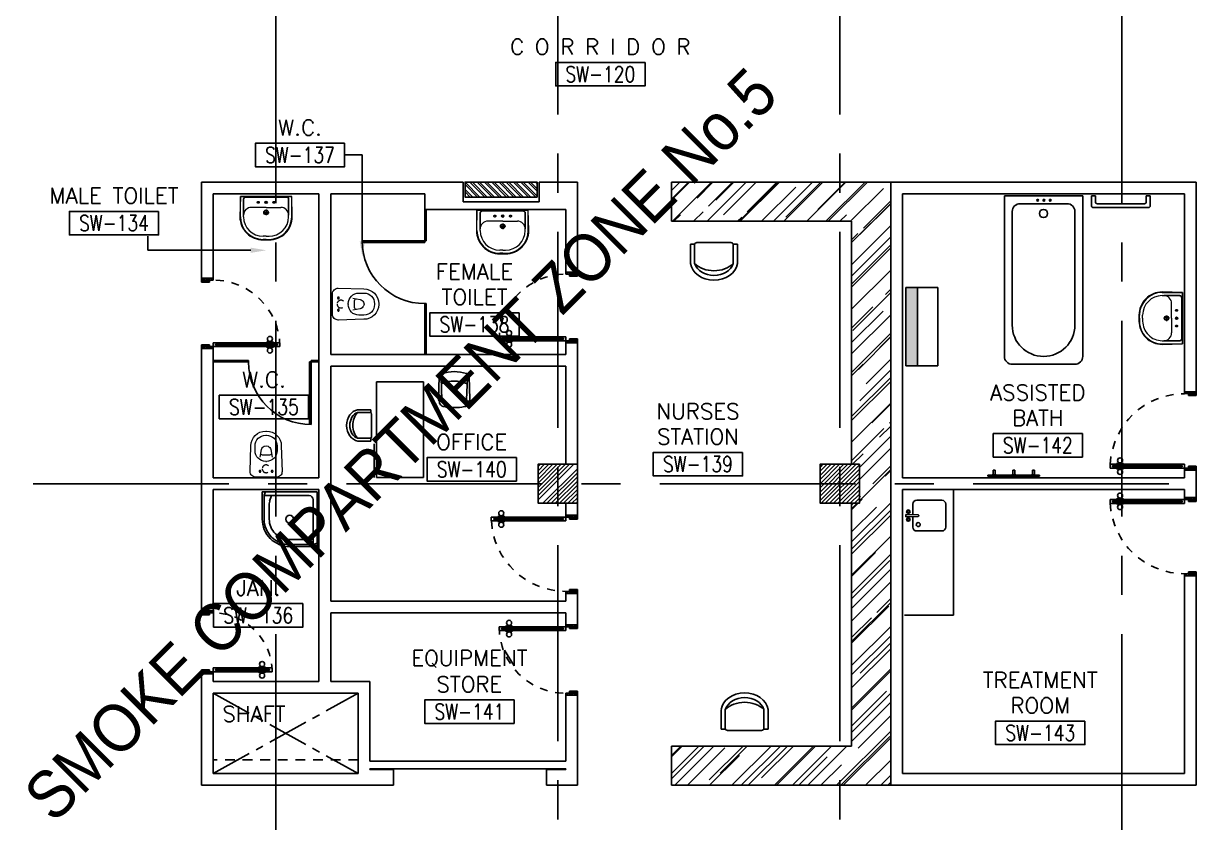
# Model space of a CAD drawing. Extents: x 276011.4 to 276105.3, y 57291.9 to 57371.4.
# Drawn here: x 276069.99 to 276085.01, y 57338.76 to 57349.06 of the extents above; entities that cross this region are included whole.
import ezdxf
from ezdxf.enums import TextEntityAlignment as Align

# ---------------------------------------------------------------- set-up
doc = ezdxf.new("R2010")
doc.units = 0
doc.header["$MEASUREMENT"] = 0
for name, pattern in [('CENTER2', [1.125, 0.75, -0.125, 0.125, -0.125]), ('CENTERX2', [4, 2.5, -0.5, 0.5, -0.5]), ('DASHED', [0.75, 0.5, -0.25]), ('HIDDEN', [0.375, 0.25, -0.125]), ('HIDDEN2', [0.1875, 0.125, -0.0625])]:
    doc.linetypes.add(name, pattern=pattern)
doc.layers.get('0').update_dxf_attribs({"linetype": 'CONTINUOUS'})
for name, color, linetype in [('A-FUR-ACCES', 7, 'CONTINUOUS'), ('A-TILES', 11, 'CONTINUOUS'), ('AXES', 11, 'CENTERX2'), ('COL', 5, 'CONTINUOUS'), ('COUNTER', 7, 'CONTINUOUS'), ('DOOR', 7, 'CONTINUOUS'), ('FHC', 2, 'CONTINUOUS'), ('FIX', 3, 'CONTINUOUS'), ('FMCHAIR', 5, 'CONTINUOUS'), ('FMDESK', 4, 'CONTINUOUS'), ('HAT', 8, 'CONTINUOUS'), ('Hatch', 11, 'CONTINUOUS'), ('HIDDEN', 9, 'HIDDEN2'), ('ME-FIX', 3, 'CONTINUOUS'), ('NON-MEDICAL', 5, 'CONTINUOUS'), ('PART', 9, 'CONTINUOUS'), ('RM-BOX', 4, 'CONTINUOUS'), ('RM-NAME', 2, 'CONTINUOUS'), ('RM-NO', 2, 'CONTINUOUS'), ('TXT1', 2, 'CONTINUOUS'), ('WALL', 2, 'CONTINUOUS')]:
    doc.layers.add(name, color=color, linetype=linetype)
doc.styles.add('ROMANS', font='ROMANS.shx', dxfattribs={"width": 0.6})
doc.styles.add('TTXT', font='swisse.ttf', dxfattribs={"width": 0.6})

# ---------------------------------------------------------------- blocks, each defined once
blk = doc.blocks.new('RM1')
at = {"layer": 'RM-BOX'}
blk.add_lwpolyline([(570, -200), (-570, -200), (-570, -500), (570, -500)], close=True, dxfattribs=at)
at = {"layer": 'RM-NAME', "style": 'ROMANS'}
for tag, p in [('ROOMNAME1', (0, 324)), ('ROOMNAME2', (0, 0))]:
    blk.add_attdef(tag, text='', height=200, dxfattribs=at).set_placement(p, align=Align.MIDDLE)
at = {"layer": 'RM-NO', "style": 'ROMANS', "width": 0.8}
blk.add_attdef('ROOMNO', text='', height=200, dxfattribs=at).set_placement((0, -350), align=Align.MIDDLE)
blk = doc.blocks.new('DESK-O')
for p, q in [((0, 0), (1, 0)), ((0, -1), (0, 0)), ((1, 0), (1, -1)), ((1, -1), (0, -1)), ((1, -1.05), (0.65, -1.05))]:
    blk.add_line(p, q)
blk = doc.blocks.new('CHR3')
for p, q in [((-0.039, 0.5), (-0.558, 0.5)), ((-0.05, 0.412), (-0.558, 0.412)), ((-0.039, 0.5), (-0.039, 0.412)), ((0, 0.362), (0, -0.362)), ((-0.05, -0.412), (-0.558, -0.412)), ((-0.039, -0.5), (-0.553, -0.5)), ((-0.039, -0.411), (-0.039, -0.5))]:
    blk.add_line(p, q)
for centre, radius, start, end in [((-0.497, 0), 0.503, 97.0495, 263.5769), ((-0.446, 0), 0.427, 105.249, 254.751), ((-0.212, 0), 0.538, 130.0756, 229.9244), ((-0.05, 0.362), 0.05, 0, 90), ((-0.05, -0.362), 0.05, 270, 0)]:
    blk.add_arc(centre, radius, start, end)
blk = doc.blocks.new('CHR2')
for p, q in [((-0.947, 0.386), (-0.937, 0.42)), ((-0.861, 0.48), (-0.229, 0.5)), ((-0.836, 0.425), (-0.836, 0.475)), ((-0.834, 0.423), (-0.215, 0.396)), ((-0.183, 0.469), (-0.183, 0.436)), ((-0.947, -0.386), (-0.937, -0.42)), ((-0.861, -0.48), (-0.223, -0.499)), ((-0.836, -0.425), (-0.836, -0.481)), ((-0.834, -0.423), (-0.215, -0.396)), ((-0.183, -0.469), (-0.183, -0.436))]:
    blk.add_line(p, q)
for centre, radius, start, end in [((0.442, 0), 1.442, 164.4748, 195.5252), ((-0.857, 0.397), 0.0833, 92.5404, 163.5801), ((-0.834, 0.425), 0.00208, 180, 267.4596), ((0.516, 0), 1.253, 161.5812, 198.4188), ((-0.219, 0.466), 0.0359, 3.8781, 106.7041), ((-0.214, 0.428), 0.0319, 268.1708, 14.5154), ((-0.184, 0.325), 0.154, 359.6456, 90.3755), ((-1.747, 0), 1.747, 349.2995, 10.7005), ((-0.184, -0.325), 0.154, 269.6202, 0.3544), ((-0.857, -0.397), 0.0833, 196.4199, 267.4596), ((-0.834, -0.425), 0.00208, 92.5404, 180), ((-0.215, -0.468), 0.0316, 255.3205, 359.2331), ((-0.214, -0.428), 0.0319, 345.4846, 91.8292)]:
    blk.add_arc(centre, radius, start, end)
blk = doc.blocks.new('*X621')
at = {"color": 0}
for p, q in [((235129, 162738), (235580, 163190)), ((235129, 162792), (235527, 163190)), ((235129, 162845), (235474, 163190)), ((235129, 162898), (235421, 163190)), ((235129, 162951), (235368, 163190)), ((235129, 163004), (235315, 163190)), ((235129, 163057), (235262, 163190)), ((235129, 163110), (235209, 163190)), ((235129, 163163), (235156, 163190)), ((235186, 162690), (235629, 163132)), ((235239, 162690), (235629, 163079)), ((235292, 162690), (235629, 163026)), ((235345, 162690), (235629, 162973)), ((235398, 162690), (235629, 162920)), ((235451, 162690), (235629, 162867)), ((235504, 162690), (235629, 162814)), ((235557, 162690), (235629, 162761)), ((235610, 162690), (235629, 162708))]:
    blk.add_line(p, q, dxfattribs=at)
blk = doc.blocks.new('COL50')
at = {"layer": 'COL'}
blk.add_lwpolyline([(-250, 250), (-250, -250), (250, -250), (250, 250)], close=True, dxfattribs=at)
blk = doc.blocks.new('*X622')
at = {"color": 0}
for p, q in [((238729, 162732), (239186, 163190)), ((238729, 162785), (239133, 163190)), ((238729, 162838), (239080, 163190)), ((238729, 162891), (239027, 163190)), ((238729, 162944), (238974, 163190)), ((238729, 162997), (238921, 163190)), ((238729, 163050), (238868, 163190)), ((238729, 163103), (238815, 163190)), ((238729, 163157), (238762, 163190)), ((238739, 162690), (239229, 163179)), ((238792, 162690), (239229, 163126)), ((238845, 162690), (239229, 163073)), ((238898, 162690), (239229, 163020)), ((238951, 162690), (239229, 162967)), ((239004, 162690), (239229, 162914)), ((239057, 162690), (239229, 162861)), ((239110, 162690), (239229, 162808)), ((239163, 162690), (239229, 162755)), ((239216, 162690), (239229, 162702))]:
    blk.add_line(p, q, dxfattribs=at)
blk = doc.blocks.new('DOOR80')
at = {"layer": 'DOOR', "color": 0, "linetype": 'ByBlock'}
for p, q in [((-87, 805), (-96, 805)), ((-96, 805), (-96, 740)), ((-80, 818), (-87, 818)), ((-87, 728), (-87, 818)), ((-87, 805), (-87, 740)), ((-30, 900), (-80, 900)), ((-80, 900), (-30, 900)), ((-80, 850), (-80, 900)), ((-63, 850), (-80, 850)), ((-47, 870), (-63, 870)), ((-63, 850), (-63, 870)), ((-47, 850), (-47, 870)), ((-30, 850), (-47, 850)), ((-30, 850), (-30, 900)), ((-30, 818), (-22, 818)), ((-22, 728), (-22, 818)), ((-22, 805), (-13, 805)), ((-22, 805), (-22, 740)), ((-13, 805), (-13, 740)), ((-87, 740), (-96, 740)), ((-80, 728), (-87, 728)), ((-30, 728), (-22, 728)), ((-22, 740), (-13, 740)), ((-80, 200), (-63, 200)), ((-80, 150), (-80, 200)), ((-63, 200), (-63, 180)), ((-63, 180), (-47, 180)), ((-47, 200), (-30, 200)), ((-47, 180), (-47, 200)), ((-30, 200), (-30, 150)), ((-805, 0), (-805, 150)), ((-805, 150), (-780, 150)), ((-805, 150), (-805, 0)), ((-755, 0), (-805, 0)), ((-780, 150), (-780, 100)), ((-780, 100), (-755, 100)), ((-755, 100), (-755, 0)), ((-80, 150), (-30, 150)), ((-55, 100), (-55, 0)), ((-30, 100), (-55, 100)), ((-55, 0), (-5, 0)), ((-5, 150), (-30, 150)), ((-30, 150), (-30, 100)), ((-5, 150), (-5, 0))]:
    blk.add_line(p, q, dxfattribs=at)
at = {"layer": 'DOOR', "linetype": 'ByBlock'}
for p, q in [((-80, 850), (-80, 200)), ((-63, 200), (-63, 850)), ((-47, 200), (-47, 850)), ((-30, 200), (-30, 850)), ((-5, 0), (-5, 150))]:
    blk.add_line(p, q, dxfattribs=at)
at = {"layer": 'DOOR', "color": 9, "linetype": 'ByBlock'}
for p, q in [((-755, 0), (-805, 114)), ((-755, 0), (-805, 40)), ((-755, 0), (-768, 100)), ((-55, 0), (-5, 114)), ((-55, 0), (-41, 100)), ((-55, 0), (-5, 40))]:
    blk.add_line(p, q, dxfattribs=at)
at = {"layer": 'DOOR', "color": 0, "linetype": 'ByBlock'}
for centre in [(-128, 773), (19, 773)]:
    blk.add_circle(centre, 32.4, dxfattribs=at)
at = {"layer": 'DOOR', "linetype": 'HIDDEN', "ltscale": 0.5}
blk.add_arc((-30, 150), 750, 90, 180, dxfattribs=at)
at = {"layer": 'DOOR', "color": 9, "linetype": 'ByBlock'}
for centre, radius, start, end in [((-755, 0), 154, 103.7142, 108.8947), ((-755, 0), 134, 100.72, 111.8402), ((-755, 0), 94.4, 90, 121.9818), ((-755, 0), 74.4, 90, 132.2236), ((-755, 0), 54.4, 90, 156.7926), ((-755, 0), 34.4, 90, 180), ((-755, 0), 14.4, 90, 180), ((-55, 0), 94.4, 58.0182, 90), ((-55, 0), 74.4, 47.7764, 90), ((-55, 0), 54.4, 23.2074, 90), ((-55, 0), 34.4, 0, 90), ((-55, 0), 14.4, 0, 90), ((-55, 0), 134, 68.1598, 79.28), ((-55, 0), 114, 64.0838, 77.3774), ((-55, 0), 154, 71.1053, 76.2858)]:
    blk.add_arc(centre, radius, start, end, dxfattribs=at)
blk = doc.blocks.new('DOOR90')
at = {"layer": 'DOOR', "color": 0, "linetype": 'ByBlock'}
for p, q in [((-150, 0), (-150, -25)), ((-150, 0), (0, 0)), ((0, -50), (0, 0)), ((-1000, -25), (-1000, -75)), ((-1000, -75), (-1000, -25)), ((-950, -25), (-1000, -25)), ((-950, -75), (-1000, -75)), ((-970, -42), (-970, -58)), ((-950, -42), (-970, -42)), ((-950, -58), (-970, -58)), ((-950, -25), (-950, -42)), ((-950, -58), (-950, -75)), ((-918, -25), (-918, -18)), ((-828, -18), (-918, -18)), ((-918, -75), (-918, -82)), ((-828, -82), (-918, -82)), ((-905, -18), (-905, -9)), ((-905, -9), (-840, -9)), ((-905, -18), (-840, -18)), ((-905, -82), (-905, -91)), ((-905, -82), (-840, -82)), ((-905, -91), (-840, -91)), ((-840, -18), (-840, -9)), ((-840, -82), (-840, -91)), ((-828, -25), (-828, -18)), ((-828, -75), (-828, -82)), ((-200, -42), (-200, -25)), ((-200, -25), (-150, -25)), ((-180, -42), (-200, -42)), ((-200, -75), (-200, -58)), ((-200, -58), (-180, -58)), ((-150, -75), (-200, -75)), ((-180, -58), (-180, -42)), ((-150, -75), (-150, -25)), ((-150, -25), (-100, -25)), ((-100, -25), (-100, -50)), ((-100, -50), (0, -50)), ((-150, -900), (-150, -875)), ((-150, -875), (-100, -875)), ((0, -900), (-150, -900)), ((-150, -900), (0, -900)), ((-100, -850), (0, -850)), ((-100, -875), (-100, -850)), ((0, -850), (0, -900))]:
    blk.add_line(p, q, dxfattribs=at)
at = {"layer": 'DOOR', "color": 9, "linetype": 'ByBlock'}
for p, q in [((0, -50), (-114, 0)), ((0, -50), (-40, 0)), ((0, -50), (-100, -37)), ((0, -850), (-114, -900)), ((0, -850), (-100, -863)), ((0, -850), (-40, -900))]:
    blk.add_line(p, q, dxfattribs=at)
at = {"layer": 'DOOR', "linetype": 'ByBlock'}
for p, q in [((-200, -25), (-950, -25)), ((-200, -42), (-950, -42)), ((-200, -58), (-950, -58)), ((-950, -75), (-200, -75))]:
    blk.add_line(p, q, dxfattribs=at)
at = {"layer": 'DOOR', "color": 0, "linetype": 'ByBlock'}
for centre in [(-873, 24), (-873, -124)]:
    blk.add_circle(centre, 32.4, dxfattribs=at)
at = {"layer": 'DOOR', "color": 9, "linetype": 'ByBlock'}
for centre, radius, start, end in [((0, -50), 154, 161.1053, 166.2858), ((0, -50), 134, 158.1598, 169.28), ((0, -50), 94.4, 148.0182, 180), ((0, -50), 74.4, 137.7764, 180), ((0, -50), 114, 154.0838, 167.3774), ((0, -50), 54.4, 113.2074, 180), ((0, -50), 34.4, 90, 180), ((0, -50), 14.4, 90, 180), ((0, -850), 154, 193.7142, 198.8947), ((0, -850), 134, 190.72, 201.8402), ((0, -850), 94.4, 180, 211.9818), ((0, -850), 74.4, 180, 222.2236), ((0, -850), 54.4, 180, 246.7926), ((0, -850), 34.4, 180, 270), ((0, -850), 14.4, 180, 270)]:
    blk.add_arc(centre, radius, start, end, dxfattribs=at)
at = {"layer": 'DOOR', "linetype": 'HIDDEN', "ltscale": 0.5}
blk.add_arc((-150, -25), 850, 180, 270, dxfattribs=at)
blk = doc.blocks.new('DOOR-10')
at = {"layer": 'DOOR', "color": 0, "linetype": 'ByBlock'}
for p, q in [((-26, 1100), (-76, 1100)), ((-76, 1100), (-26, 1100)), ((-76, 1050), (-76, 1100)), ((-43, 1070), (-59, 1070)), ((-59, 1050), (-59, 1070)), ((-43, 1050), (-43, 1070)), ((-26, 1050), (-26, 1100)), ((-83, 1005), (-92, 1005)), ((-92, 1005), (-92, 940)), ((-83, 940), (-92, 940)), ((-76, 1018), (-83, 1018)), ((-83, 928), (-83, 1018)), ((-83, 1005), (-83, 940)), ((-76, 928), (-83, 928)), ((-59, 1050), (-76, 1050)), ((-26, 1050), (-43, 1050)), ((-26, 1018), (-18, 1018)), ((-26, 928), (-18, 928)), ((-18, 928), (-18, 1018)), ((-18, 1005), (-9, 1005)), ((-18, 1005), (-18, 940)), ((-18, 940), (-9, 940)), ((-9, 1005), (-9, 940)), ((-76, 200), (-59, 200)), ((-76, 150), (-76, 200)), ((-59, 200), (-59, 180)), ((-59, 180), (-43, 180)), ((-43, 200), (-26, 200)), ((-43, 180), (-43, 200)), ((-26, 200), (-26, 150)), ((-1001, 0), (-1001, 150)), ((-1001, 150), (-976, 150)), ((-1001, 150), (-1001, 0)), ((-951, 0), (-1001, 0)), ((-976, 150), (-976, 100)), ((-976, 100), (-951, 100)), ((-951, 100), (-951, 0)), ((-76, 150), (-26, 150)), ((-51, 100), (-51, 0)), ((-26, 100), (-51, 100)), ((-51, 0), (-1, 0)), ((-1, 150), (-26, 150)), ((-26, 150), (-26, 100))]:
    blk.add_line(p, q, dxfattribs=at)
at = {"layer": 'DOOR', "linetype": 'ByBlock'}
for p, q in [((-76, 1050), (-76, 200)), ((-59, 200), (-59, 1050)), ((-43, 200), (-43, 1050)), ((-26, 200), (-26, 1050))]:
    blk.add_line(p, q, dxfattribs=at)
at = {"layer": 'DOOR', "color": 9, "linetype": 'ByBlock'}
for p, q in [((-951, 0), (-1001, 114)), ((-951, 0), (-1001, 40)), ((-951, 0), (-964, 100)), ((-51, 0), (-1, 114)), ((-51, 0), (-37, 100)), ((-51, 0), (-1, 40)), ((-1, 0), (-1, 150))]:
    blk.add_line(p, q, dxfattribs=at)
at = {"layer": 'DOOR', "color": 0, "linetype": 'ByBlock'}
for centre in [(-124, 973), (23, 973)]:
    blk.add_circle(centre, 32.4, dxfattribs=at)
at = {"layer": 'DOOR', "linetype": 'HIDDEN', "ltscale": 0.5}
blk.add_arc((-23, 149), 952, 93.1482, 179.9482, dxfattribs=at)
at = {"layer": 'DOOR', "color": 9, "linetype": 'ByBlock'}
for centre, radius, start, end in [((-951, 0), 154, 103.7142, 108.8947), ((-951, 0), 134, 100.72, 111.8402), ((-951, 0), 94.4, 90, 121.9818), ((-951, 0), 74.4, 90, 132.2236), ((-951, 0), 54.4, 90, 156.7926), ((-951, 0), 34.4, 90, 180), ((-951, 0), 14.4, 90, 180), ((-51, 0), 94.4, 58.0182, 90), ((-51, 0), 74.4, 47.7764, 90), ((-51, 0), 54.4, 23.2074, 90), ((-51, 0), 34.4, 0, 90), ((-51, 0), 14.4, 0, 90), ((-51, 0), 134, 68.1598, 79.28), ((-51, 0), 114, 64.0838, 77.3774), ((-51, 0), 154, 71.1053, 76.2858)]:
    blk.add_arc(centre, radius, start, end, dxfattribs=at)
blk = doc.blocks.new('LAV-003')
at = {"layer": 'FIX', "linetype": 'Continuous', "lineweight": 20}
for p, q in [((-328, -285), (-328, -25)), ((327, -285), (327, -25)), ((-288, -285), (-288, -265)), ((0, -165), (-188, -165)), ((0, -165), (187, -165)), ((287, -285), (287, -265)), ((0, -535), (-38, -535)), ((0, -575), (-38, -575)), ((0, -535), (37, -535)), ((0, -575), (37, -575))]:
    blk.add_line(p, q, dxfattribs=at)
at = {"layer": 'FIX', "linetype": 'ByBlock'}
blk.add_line((-328, -25), (327, -25), dxfattribs=at)
at = {"layer": 'FIX', "linetype": 'ByBlock', "ltscale": 0.3}
for p, q in [((-288, -265), (-288, -60)), ((0, -35), (-262, -35)), ((0, -35), (262, -35)), ((287, -265), (287, -60))]:
    blk.add_line(p, q, dxfattribs=at)
at = {"layer": 'FIX', "lineweight": 20}
for p, q in [((-16, -101), (15, -101)), ((0, -85), (0, -116))]:
    blk.add_line(p, q, dxfattribs=at)
at = {"layer": 'FIX', "linetype": 'DASHED', "lineweight": 20, "ltscale": 0.04}
for p, q in [((-36, -230), (37, -230)), ((0, -194), (0, -266))]:
    blk.add_line(p, q, dxfattribs=at)
at = {"layer": 'FIX', "linetype": 'Continuous', "lineweight": 20}
blk.add_lwpolyline([(295, -25), (0, -25), (-328, -25), (-335, -285, 0.414214), (-38, -582), (0, -582), (37, -582, 0.414214), (334, -285), (327, -25), (0, -25)], format="xyb", dxfattribs=at)
at = {"layer": 'FIX', "linetype": 'HIDDEN', "lineweight": 20, "ltscale": 0.05}
for centre in [(-100, -101), (100, -101)]:
    blk.add_circle(centre, 12.4, dxfattribs=at)
at = {"layer": 'FIX', "lineweight": 20}
for centre, radius in [((0, -101), 15.5), ((0, -230), 29.5), ((0, -230), 22.5)]:
    blk.add_circle(centre, radius, dxfattribs=at)
at = {"layer": 'FIX', "linetype": 'ByBlock', "ltscale": 0.3}
for centre, start, end in [((-262, -60), 90, 180), ((262, -60), 0, 90)]:
    blk.add_arc(centre, 25, start, end, dxfattribs=at)
at = {"layer": 'FIX', "linetype": 'Continuous', "lineweight": 20}
for centre, radius, start, end in [((-38, -285), 290, 180, 270), ((-188, -265), 100, 90, 180), ((-38, -285), 250, 180, 270), ((37, -285), 250, 270, 0), ((37, -285), 290, 270, 0), ((187, -265), 100, 0, 90)]:
    blk.add_arc(centre, radius, start, end, dxfattribs=at)
blk = doc.blocks.new('WC1')
at = {"layer": 'FIX', "lineweight": 20}
for p, q in [((-210, 204), (-538, 194)), ((-727, 5), (-727, -5)), ((-674, 5), (-674, -5)), ((-534, 24), (-540, 0)), ((-540, 0), (-534, -24)), ((-475, 141), (-538, 141)), ((-395, 76), (-490, 60)), ((-339, 5), (-339, -5)), ((-538, -141), (-475, -141)), ((-490, -60), (-395, -76)), ((-538, -194), (-210, -204))]:
    blk.add_line(p, q, dxfattribs=at)
at = {"layer": 'FIX', "linetype": 'Continuous', "lineweight": 20}
blk.add_line((-420, -47), (-420, 45), dxfattribs=at)
at = {"layer": 'FIX', "lineweight": 20}
blk.add_lwpolyline([(-213, -204), (-210, -204, 0.414214), (-137, -131), (-137, 0), (-137, 131, 0.414214), (-210, 204)], format="xyb", dxfattribs=at)
at = {"layer": 'FIX', "linetype": 'HIDDEN2', "lineweight": 20, "ltscale": 0.3}
blk.add_circle((-245, 0), 49.8, dxfattribs=at)
at = {"layer": 'FIX', "linetype": 'HIDDEN', "lineweight": 20, "ltscale": 0.05}
for centre in [(-213, 78), (-213, -77)]:
    blk.add_circle(centre, 11.6, dxfattribs=at)
at = {"layer": 'FIX', "lineweight": 20}
for centre, radius, start, end in [((-538, 5), 189, 90, 180), ((-538, 5), 136, 90, 180), ((-473, -7), 68.2, 128.9242, 152.8468), ((-464, -18), 82, 108.496, 128.9242), ((-475, 5), 136, 360, 90), ((-538, -5), 189, 180, 270), ((-538, -5), 136, 180, 270), ((-473, 7), 68.2, 207.1532, 231.0758), ((-464, 18), 82, 231.0758, 251.504), ((-475, -5), 136, 270, 0)]:
    blk.add_arc(centre, radius, start, end, dxfattribs=at)
at = {"layer": 'FIX', "linetype": 'Continuous', "lineweight": 20}
for centre, start, end in [((-443, 46), 357.6662, 91.6121), ((-442, -46), 268.3879, 2.3338)]:
    blk.add_arc(centre, 22.3, start, end, dxfattribs=at)
blk = doc.blocks.new('JAN-001')
for p, q in [((730, -30), (30, -30)), ((30, -30), (30, -730)), ((80, -130), (80, -705)), ((705, -80), (130, -80)), ((610, -80), (635, -152)), ((688, -30), (704, -76)), ((705, -380), (705, -84)), ((730, -380), (730, -30)), ((640, -380), (640, -184)), ((30, -688), (76, -704)), ((30, -730), (380, -730)), ((80, -610), (152, -635)), ((84, -705), (380, -705)), ((184, -640), (380, -640))]:
    blk.add_line(p, q)
blk.add_circle((380, -380), 50)
for centre, radius, start, end in [((130, -130), 50, 90, 180), ((680, -84), 25, 0, 19.0039), ((540, -184), 100, 0, 19.0039), ((380, -380), 350, 270, 0), ((380, -380), 325, 270, 0), ((380, -380), 260, 270, 0), ((84, -680), 25, 250.9961, 270), ((184, -540), 100, 250.9961, 270)]:
    blk.add_arc(centre, radius, start, end)
blk = doc.blocks.new('BTUB1')
at = {"layer": 'FIX'}
for points in [[(-500, -25), (-500, -2075, 0.414214), (-400, -2175), (400, -2175, 0.414214), (500, -2075), (500, -25)], [(-400, -1675, 1), (400, -1675), (400, -225, 0.414214), (300, -125), (-300, -125, 0.414214), (-400, -225)]]:
    blk.add_lwpolyline(points, format="xyb", close=True, dxfattribs=at)
for centre, radius in [((-75, -81), 11), ((5, -81), 11), ((85, -81), 11), ((0, -250), 52.2)]:
    blk.add_circle(centre, radius, dxfattribs=at)

msp = doc.modelspace()

# ---------------------------------------------------------------- hatches: boundary and pattern name
at = {"layer": 'A-FUR-ACCES', "linetype": 'ByBlock', "ltscale": 0.3}
msp.add_hatch(color=256, dxfattribs=at).paths.add_polyline_path([(276081.4081, 57345.6857), (276081.2581, 57345.6857), (276081.2581, 57344.6902), (276081.4081, 57344.6902)])
at = {"layer": 'FHC', "linetype": 'ByBlock', "ltscale": 0.3}
h = msp.add_hatch(dxfattribs=at)
h.set_pattern_fill('ANSI32', color=11, scale=0.175, style=0)
h.set_pattern_definition([(315, (275843.43413, 57378.08393), (-0.046403883, -0.046403883), []), (315, (275843.465067, 57378.08393), (-0.046403883, -0.046403883), [])])
h.paths.add_polyline_path([(276076.5503, 57347.0329), (276076.5503, 57346.8429), (276075.6303, 57346.8429), (276075.6303, 57347.0329)])
h.paths.add_polyline_path([(276075.4177, 57347.4541), (276075.4177, 57347.0332), (276075.6802, 57347.0332), (276075.6802, 57347.4541)], flags=9)
at = {"layer": 'Hatch', "linetype": 'ByBlock'}
h = msp.add_hatch(dxfattribs=at)
h.set_pattern_fill('AR-RROOF', color=256, scale=0.3, angle=45, style=0)
h.set_pattern_definition([(45, (275814.8685, 57180.2632), (0.25455844, 0.6788225), [4.5, -0.6, 1.5, -0.3]), (45, (275815.04456, 57180.6514), (-0.49426764, 0.07000357), [0.9, -0.099, 1.8, -0.225]), (45, (275814.79425, 57180.54957), (0.96095812, 1.24521504), [2.4, -0.42, 1.2, -0.3])])
h.paths.add_polyline_path([(276080.5655, 57346.5329), (276080.5655, 57343.4329), (276080.6655, 57343.4329), (276080.6655, 57342.9329), (276080.5655, 57342.9329), (276080.5655, 57339.8329), (276078.2655, 57339.8329), (276078.2655, 57339.3329), (276081.0655, 57339.3329), (276081.0655, 57347.0329), (276078.2655, 57347.0329), (276078.2655, 57346.5329)])

# ---------------------------------------------------------------- linework, layer by layer
at = {"layer": 'A-FUR-ACCES'}
for p, q in [((276083.6275, 57346.8579), (276083.6775, 57346.8579)), ((276083.6275, 57346.7579), (276083.6275, 57346.8579)), ((276083.6775, 57346.8579), (276083.6775, 57346.7829)), ((276084.3775, 57346.8579), (276084.3275, 57346.8579)), ((276084.3275, 57346.8579), (276084.3275, 57346.7829)), ((276084.3775, 57346.7579), (276084.3775, 57346.8579)), ((276083.6275, 57346.7329), (276083.6275, 57346.7579)), ((276083.6275, 57346.7579), (276083.6275, 57346.7329)), ((276083.6525, 57346.7079), (276084.3525, 57346.7079)), ((276084.3025, 57346.7579), (276083.7025, 57346.7579)), ((276084.3775, 57346.7329), (276084.3775, 57346.7579)), ((276081.2581, 57344.6882), (276081.2581, 57345.6882)), ((276081.2581, 57345.6882), (276081.6665, 57345.6882)), ((276081.4081, 57345.6882), (276081.4081, 57344.6882)), ((276081.6665, 57345.6882), (276081.6665, 57344.6882)), ((276081.6665, 57344.6882), (276081.2581, 57344.6882)), ((276082.3728, 57343.2973), (276082.3728, 57343.3558)), ((276082.3982, 57343.3558), (276082.3728, 57343.3558)), ((276082.3982, 57343.2973), (276082.3982, 57343.3558)), ((276082.6228, 57343.2973), (276082.6228, 57343.3558)), ((276082.6482, 57343.3558), (276082.6228, 57343.3558)), ((276082.6482, 57343.2973), (276082.6482, 57343.3558)), ((276082.8982, 57343.3558), (276082.8728, 57343.3558)), ((276082.8728, 57343.2973), (276082.8728, 57343.3558)), ((276082.8982, 57343.2973), (276082.8982, 57343.3558)), ((276082.9657, 57343.2923), (276082.3053, 57343.2923)), ((276082.3053, 57343.2796), (276082.3053, 57343.2923)), ((276082.9657, 57343.2796), (276082.3053, 57343.2796)), ((276082.3605, 57343.2923), (276082.3605, 57343.2973)), ((276082.4105, 57343.2973), (276082.3605, 57343.2973)), ((276082.4105, 57343.2923), (276082.4105, 57343.2973)), ((276082.6605, 57343.2973), (276082.6105, 57343.2973)), ((276082.6105, 57343.2923), (276082.6105, 57343.2973)), ((276082.6605, 57343.2923), (276082.6605, 57343.2973)), ((276082.9105, 57343.2973), (276082.8605, 57343.2973)), ((276082.8605, 57343.2923), (276082.8605, 57343.2973)), ((276082.9105, 57343.2923), (276082.9105, 57343.2973)), ((276082.9657, 57343.2796), (276082.9657, 57343.2923))]:
    msp.add_line(p, q, dxfattribs=at)
for centre, start, end in [((276083.6525, 57346.7329), 180, 270), ((276083.7025, 57346.7829), 180, 270), ((276084.3025, 57346.7829), 270, 0), ((276084.3525, 57346.7329), 270, 0)]:
    msp.add_arc(centre, 0.025, start, end, dxfattribs=at)
at = {"layer": 'AXES'}
for p, q in [((276076.8155, 57291.8986), (276076.8155, 57370.7113)), ((276080.4155, 57291.8986), (276080.4155, 57370.7113)), ((276073.2155, 57298.7629), (276073.2155, 57357.5829)), ((276084.0155, 57298.7629), (276084.0155, 57357.5829)), ((276104.6155, 57343.1829), (276052.5255, 57343.1829))]:
    msp.add_line(p, q, dxfattribs=at)
at = {"layer": 'COUNTER'}
for p, q in [((276078.2655, 57346.5329), (276078.2655, 57347.0329)), ((276078.2655, 57347.0329), (276081.0655, 57347.0329)), ((276078.2655, 57346.5329), (276078.2655, 57347.0329)), ((276081.0655, 57347.0329), (276081.0655, 57339.3329)), ((276078.2655, 57346.5329), (276080.5655, 57346.5329)), ((276078.2655, 57346.5329), (276080.5655, 57346.5329)), ((276080.5655, 57346.5329), (276080.5655, 57343.4329)), ((276080.5655, 57342.9329), (276080.5655, 57339.8329)), ((276080.5655, 57342.9329), (276080.5655, 57339.8329)), ((276078.2655, 57339.8329), (276080.5655, 57339.8329)), ((276078.2655, 57339.8329), (276078.2655, 57339.3329)), ((276078.2655, 57339.3329), (276081.0655, 57339.3329))]:
    msp.add_line(p, q, dxfattribs=at)
at = {"layer": 'COUNTER', "linetype": 'ByBlock'}
for p, q in [((276078.2655, 57347.0329), (276081.0655, 57347.0329)), ((276078.2655, 57346.5329), (276078.2655, 57347.0329)), ((276078.2655, 57347.0329), (276081.0655, 57347.0329)), ((276078.2655, 57346.5329), (276078.2655, 57347.0329)), ((276081.0655, 57347.0329), (276081.0655, 57339.3329)), ((276081.0655, 57347.0329), (276081.0655, 57339.3329)), ((276080.5655, 57346.5329), (276078.2655, 57346.5329)), ((276080.5655, 57346.5329), (276078.2655, 57346.5329)), ((276080.5655, 57343.4329), (276080.5655, 57346.5329)), ((276080.5655, 57343.4329), (276080.5655, 57346.5329)), ((276080.5655, 57343.4329), (276080.6655, 57343.4329)), ((276080.5655, 57343.4329), (276080.6655, 57343.4329)), ((276080.6655, 57343.4329), (276080.6655, 57342.9329)), ((276080.6655, 57343.4329), (276080.6655, 57342.9329)), ((276080.6655, 57342.9329), (276080.5655, 57342.9329)), ((276080.5655, 57339.8329), (276080.5655, 57342.9329)), ((276080.6655, 57342.9329), (276080.5655, 57342.9329)), ((276078.2655, 57339.3329), (276078.2655, 57339.8329)), ((276078.2655, 57339.8329), (276080.5655, 57339.8329)), ((276078.2655, 57339.3329), (276078.2655, 57339.8329)), ((276078.2655, 57339.8329), (276080.5655, 57339.8329)), ((276081.0655, 57339.3329), (276078.2655, 57339.3329)), ((276081.0655, 57339.3329), (276078.2655, 57339.3329))]:
    msp.add_line(p, q, dxfattribs=at)
at = {"layer": 'FHC', "color": 2, "linetype": 'ByBlock', "ltscale": 0.3}
msp.add_lwpolyline([(276075.6303, 57346.8429), (276076.5503, 57346.8429), (276076.5503, 57347.0329), (276075.6303, 57347.0329)], close=True, dxfattribs=at)
at = {"layer": 'FIX', "color": 32, "linetype": 'ByBlock', "ltscale": 0.3}
msp.add_line((276073.0905, 57346.8414), (276073.353, 57346.8414), dxfattribs=at)
at = {"layer": 'HIDDEN', "color": 4}
msp.add_line((276074.2655, 57339.6579), (276072.4155, 57339.6579), dxfattribs=at)
at = {"layer": 'ME-FIX'}
for p, q in [((276081.8655, 57343.1059), (276081.8655, 57341.5057)), ((276081.3463, 57342.7862), (276081.3463, 57342.9227)), ((276081.3962, 57342.9725), (276081.7173, 57342.9725)), ((276081.7672, 57342.9227), (276081.7672, 57342.6297)), ((276081.2581, 57342.7922), (276081.4134, 57342.7862)), ((276081.2581, 57342.7602), (276081.2581, 57342.7922)), ((276081.2581, 57342.7602), (276081.4134, 57342.7662)), ((276081.3463, 57342.6297), (276081.3463, 57342.7662)), ((276081.7173, 57342.5799), (276081.3962, 57342.5799)), ((276081.8655, 57341.5057), (276081.239, 57341.5057))]:
    msp.add_line(p, q, dxfattribs=at)
for centre, radius in [((276081.2892, 57342.826), 0.0217), ((276081.2892, 57342.7264), 0.0217), ((276081.2892, 57342.826), 0.014), ((276081.2892, 57342.7264), 0.014), ((276081.4158, 57342.6617), 0.0255)]:
    msp.add_circle(centre, radius, dxfattribs=at)
for centre, radius, start, end in [((276081.3962, 57342.9227), 0.0499, 90, 180), ((276081.7173, 57342.9227), 0.0499, 0, 90), ((276081.4134, 57342.7762), 0.00997, 270, 90), ((276081.3962, 57342.6297), 0.0499, 180, 270), ((276081.7173, 57342.6297), 0.0499, 270, 0)]:
    msp.add_arc(centre, radius, start, end, dxfattribs=at)
at = {"layer": 'PART', "linetype": 'ByBlock'}
for p, q in [((276075.1155, 57346.2821), (276075.1155, 57346.6829)), ((276075.1355, 57346.2821), (276075.1355, 57346.6829)), ((276075.1155, 57346.2821), (276074.3155, 57346.2821)), ((276074.3155, 57346.2821), (276074.3155, 57346.2621)), ((276074.3155, 57346.2621), (276075.1155, 57346.2621)), ((276075.1155, 57346.2821), (276075.1355, 57346.2821)), ((276075.1155, 57346.2621), (276075.1155, 57346.2821)), ((276075.1155, 57344.8329), (276075.1155, 57345.4821)), ((276075.1155, 57345.4821), (276075.1355, 57345.4821)), ((276075.1355, 57344.8329), (276075.1355, 57345.4821)), ((276072.4155, 57344.7579), (276072.8655, 57344.7579)), ((276072.4155, 57344.7379), (276072.8655, 57344.7379)), ((276072.8655, 57344.7379), (276072.8655, 57344.7579)), ((276072.8655, 57344.7379), (276072.8655, 57344.7579)), ((276072.8655, 57344.7379), (276072.8655, 57344.7579)), ((276073.6455, 57343.9379), (276073.6455, 57344.7379)), ((276073.6655, 57344.7379), (276073.6455, 57344.7379)), ((276073.6655, 57344.7379), (276073.6655, 57344.7579)), ((276073.6655, 57344.7579), (276073.7655, 57344.7579)), ((276073.6655, 57344.7379), (276073.6655, 57344.7579)), ((276073.6655, 57344.7379), (276073.7655, 57344.7379)), ((276073.6655, 57344.7379), (276073.6655, 57343.9379))]:
    msp.add_line(p, q, dxfattribs=at)
for centre in [(276075.1155, 57346.2821), (276073.6655, 57344.7379)]:
    msp.add_arc(centre, 0.8, 180, 270, dxfattribs=at)
at = {"layer": 'RM-NAME', "color": 5, "linetype": 'ByBlock'}
for p, q in [((276074.3185, 57347.3797), (276074.0928, 57347.3797)), ((276074.3185, 57346.2769), (276074.3185, 57347.3797)), ((276071.5785, 57346.163), (276071.5785, 57346.3427)), ((276072.8934, 57346.163), (276071.5785, 57346.163))]:
    msp.add_line(p, q, dxfattribs=at)
for points in [[(276072.8934, 57346.1963), (276072.8934, 57346.1296), (276073.0934, 57346.163)], [(276074.3518, 57346.2769), (276074.2852, 57346.2769), (276074.3185, 57346.0769)]]:
    msp.add_solid(points, dxfattribs=at)
at = {"layer": 'WALL'}
for p, q in [((276072.2655, 57347.0329), (276075.6055, 57347.0329)), ((276072.2655, 57345.8079), (276072.2655, 57347.0329)), ((276075.6055, 57347.0329), (276075.6055, 57346.7829)), ((276076.5755, 57347.0329), (276077.0655, 57347.0329)), ((276076.5755, 57347.0329), (276076.5755, 57346.7829)), ((276077.0655, 57347.0329), (276077.0655, 57345.8829)), ((276081.0655, 57347.0329), (276084.9655, 57347.0329)), ((276081.0655, 57347.0329), (276081.0655, 57339.3329)), ((276084.9655, 57344.3579), (276084.9655, 57347.0329)), ((276072.4155, 57345.8079), (276072.4155, 57346.8829)), ((276073.7655, 57346.8829), (276072.4155, 57346.8829)), ((276073.7655, 57343.2579), (276073.7655, 57346.8829)), ((276073.9155, 57344.8329), (276073.9155, 57346.8829)), ((276073.9155, 57346.8829), (276075.1155, 57346.8829)), ((276075.1155, 57346.6829), (276075.1155, 57346.8829)), ((276081.2155, 57346.8829), (276084.8155, 57346.8829)), ((276081.2155, 57346.8829), (276081.2155, 57343.2579)), ((276084.8155, 57344.3579), (276084.8155, 57346.8829)), ((276075.1155, 57346.6829), (276075.3155, 57346.6829)), ((276075.3155, 57346.6829), (276076.9155, 57346.6829)), ((276075.6055, 57346.7829), (276076.5755, 57346.7829)), ((276076.9155, 57346.6829), (276076.9155, 57345.8829)), ((276072.4155, 57345.8079), (276072.2655, 57345.8079)), ((276076.9155, 57345.8829), (276077.0655, 57345.8829)), ((276076.9155, 57345.8829), (276077.0655, 57345.8829)), ((276072.2655, 57341.5579), (276072.2655, 57344.9079)), ((276072.4155, 57344.9079), (276072.2655, 57344.9079)), ((276072.4155, 57343.2579), (276072.4155, 57344.9079)), ((276076.9155, 57344.9829), (276076.9155, 57344.8329)), ((276076.9155, 57344.9829), (276077.0655, 57344.9829)), ((276076.9155, 57344.9829), (276077.0655, 57344.9829)), ((276077.0655, 57344.9829), (276077.0655, 57343.4329)), ((276073.9155, 57344.8329), (276076.9155, 57344.8329)), ((276073.9155, 57344.6829), (276073.9155, 57341.6829)), ((276073.9155, 57344.6829), (276076.9155, 57344.6829)), ((276076.9155, 57344.6829), (276076.9155, 57343.4329)), ((276084.8155, 57344.3579), (276084.9655, 57344.3579)), ((276084.8155, 57343.3579), (276084.9655, 57343.3579)), ((276084.8155, 57343.2579), (276084.8155, 57343.3579)), ((276084.9655, 57343.0079), (276084.9655, 57343.3579)), ((276072.4155, 57343.2579), (276073.7655, 57343.2579)), ((276081.2155, 57343.2579), (276084.8155, 57343.2579)), ((276072.4155, 57341.5579), (276072.4155, 57343.1079)), ((276072.4155, 57343.1079), (276073.7655, 57343.1079)), ((276073.7655, 57343.1079), (276073.7655, 57340.6579)), ((276081.2155, 57343.1079), (276084.8155, 57343.1079)), ((276081.2155, 57343.1079), (276081.2155, 57339.4829)), ((276084.8155, 57343.0079), (276084.8155, 57343.1079)), ((276076.9155, 57342.9329), (276076.9155, 57342.7829)), ((276077.0655, 57342.9329), (276077.0655, 57342.7829)), ((276084.8155, 57343.0079), (276084.9655, 57343.0079)), ((276076.9155, 57342.7829), (276077.0655, 57342.7829)), ((276084.8155, 57339.4829), (276084.8155, 57342.0079)), ((276084.8155, 57342.0079), (276084.9655, 57342.0079)), ((276084.9655, 57339.3329), (276084.9655, 57342.0079)), ((276076.9155, 57341.7829), (276076.9155, 57341.6829)), ((276076.9155, 57341.7829), (276077.0655, 57341.7829)), ((276077.0655, 57341.7829), (276077.0655, 57341.3829)), ((276072.4155, 57341.5579), (276072.2655, 57341.5579)), ((276073.9155, 57341.6829), (276076.9155, 57341.6829)), ((276073.9155, 57341.5329), (276073.9155, 57340.6579)), ((276073.9155, 57341.5329), (276076.9155, 57341.5329)), ((276076.9155, 57341.5329), (276076.9155, 57341.3829)), ((276076.9155, 57341.3829), (276077.0655, 57341.3829)), ((276072.4155, 57340.7579), (276072.2655, 57340.7579)), ((276072.2655, 57339.3329), (276072.2655, 57340.7579)), ((276072.4155, 57340.6579), (276072.4155, 57340.7579)), ((276072.4155, 57340.6579), (276073.7655, 57340.6579)), ((276073.9155, 57340.6579), (276074.4155, 57340.6579)), ((276074.4155, 57340.6579), (276074.4155, 57339.6429)), ((276072.4155, 57339.4829), (276072.4155, 57340.5079)), ((276072.4155, 57340.5079), (276074.2655, 57340.5079)), ((276074.2655, 57340.5079), (276074.2655, 57339.4829)), ((276074.2655, 57340.4829), (276074.2655, 57339.4829)), ((276076.9155, 57340.4829), (276077.0655, 57340.4829)), ((276076.9155, 57340.4829), (276076.9155, 57339.6429)), ((276077.0655, 57340.4829), (276077.0655, 57339.3329)), ((276074.4155, 57339.6429), (276076.9155, 57339.6429)), ((276072.4155, 57339.4829), (276074.2655, 57339.4829)), ((276074.4155, 57339.5429), (276076.9155, 57339.5429)), ((276074.4155, 57339.5329), (276074.4155, 57339.5429)), ((276074.4155, 57339.5329), (276074.7184, 57339.5329)), ((276074.7184, 57339.3329), (276074.7184, 57339.5329)), ((276076.6684, 57339.3329), (276076.6684, 57339.5329)), ((276076.6684, 57339.5329), (276076.9155, 57339.5329)), ((276076.9155, 57339.5329), (276076.9155, 57339.5429)), ((276081.2155, 57339.4829), (276084.8155, 57339.4829)), ((276072.2655, 57339.3329), (276074.7184, 57339.3329)), ((276076.6684, 57339.3329), (276077.0655, 57339.3329)), ((276081.0655, 57339.3329), (276084.9655, 57339.3329))]:
    msp.add_line(p, q, dxfattribs=at)
at = {"layer": 'WALL', "color": 7, "linetype": 'CENTER2', "ltscale": 0.7}
for p, q in [((276072.4155, 57339.4829), (276074.2655, 57340.5079)), ((276072.4155, 57340.5079), (276074.2655, 57339.4829))]:
    msp.add_line(p, q, dxfattribs=at)
at = {"layer": 'WALL', "linetype": 'ByBlock', "ltscale": 0.3}
for points in [[(276077.0655, 57343.4329), (276076.5655, 57343.4329), (276076.5655, 57342.9329), (276077.0655, 57342.9329)], [(276080.6655, 57343.4329), (276080.1655, 57343.4329), (276080.1655, 57342.9329), (276080.6655, 57342.9329)]]:
    msp.add_lwpolyline(points, close=True, dxfattribs=at)

# ---------------------------------------------------------------- block references
at = {"layer": 'A-TILES', "linetype": 'ByBlock', "ltscale": 0.3, "xscale": 0.0009999999892897904, "yscale": 0.000999999996565748, "zscale": 0.001}
msp.add_blockref('LAV-003', (276073.0905, 57346.8764), dxfattribs=at)
at = {"layer": 'COL', "xscale": -0.0009999999892897904, "yscale": 0.000999999996565748, "zscale": 0.001}
for p in [(276076.8155, 57343.1829), (276080.4155, 57343.1829)]:
    msp.add_blockref('COL50', p, dxfattribs=at)
at = {"layer": 'DOOR', "color": 0, "linetype": 'ByBlock', "yscale": 0.000999999996565748, "zscale": 0.001}
for name, p, xscale, rotation in [('DOOR90', (276072.2655, 57344.9079), 0.0009999999892897904, 180), ('DOOR90', (276077.0655, 57344.9829), -0.0009999999892897904, 180), ('DOOR80', (276072.2655, 57340.7534), 0.000999999996565748, 270)]:
    msp.add_blockref(name, p, dxfattribs=dict(at, xscale=xscale, rotation=rotation))
at = {"layer": 'DOOR', "color": 0, "linetype": 'ByBlock', "ltscale": 0.3, "yscale": 0.000999999996565748, "zscale": 0.001, "rotation": 90}
for p, xscale in [((276084.9655, 57343.3572), -0.000999999996565748), ((276084.9655, 57343.0086), 0.000999999996565748), ((276077.0655, 57342.7836), 0.000999999996565748)]:
    msp.add_blockref('DOOR-10', p, dxfattribs=dict(at, xscale=xscale))
at = {"layer": 'DOOR', "color": 0, "linetype": 'ByBlock', "xscale": 0.0009999999892897904, "yscale": 0.000999999996565748, "zscale": 0.001}
msp.add_blockref('DOOR90', (276077.0655, 57341.3829), dxfattribs=at)
at = {"layer": 'FIX', "yscale": 0.000999999996565748, "zscale": 0.001}
for name, p, xscale in [('BTUB1', (276083.0155, 57346.8829), 0.0009999999892897904), ('WC1', (276073.8005, 57345.4759), -0.0009999999892897904)]:
    msp.add_blockref(name, p, dxfattribs=dict(at, xscale=xscale))
for name, p, xscale, rotation in [('LAV-003', (276084.8155, 57345.2962), 0.000999999996565748, 270), ('WC1', (276073.0905, 57343.1286), -0.000999999996565748, 90), ('JAN-001', (276073.7705, 57343.1109), 0.000999999996565748, 270)]:
    msp.add_blockref(name, p, dxfattribs=dict(at, xscale=xscale, rotation=rotation))
at = {"layer": 'FMCHAIR'}
for name, p, xscale, yscale, zscale, rotation in [('CHR3', (276078.8079, 57346.2615), -0.4800000000032014, 0.5999999999985448, 0.54, 270), ('CHR2', (276075.4923, 57344.1544), -0.4599999999991269, 0.4000000000014552, 0.34, 90), ('CHR3', (276079.1991, 57340.0332), 0.4800000000032014, 0.5999999999985448, 0.54, 270)]:
    msp.add_blockref(name, p, dxfattribs=dict(at, xscale=xscale, yscale=yscale, zscale=zscale, rotation=rotation))
at = {"layer": 'FMCHAIR', "xscale": 0.3200000000069849, "yscale": 0.4000000000014552, "zscale": 0.36}
msp.add_blockref('CHR3', (276074.4377, 57343.9282), dxfattribs=at)
at = {"layer": 'FMDESK', "xscale": 1.220000000001164, "yscale": 0.5999999999985448, "zscale": 0.58, "rotation": 270}
msp.add_blockref('DESK-O', (276075.0977, 57344.4845), dxfattribs=at)
at = {"layer": 'HAT', "xscale": 0.0009999999892897904, "yscale": 0.000999999996565748, "zscale": 0.001}
for name in ['*X621', '*X622']:
    msp.add_blockref(name, (275841.4369, 57180.2432), dxfattribs=at)
at = {"layer": 'NON-MEDICAL', "color": 6, "linetype": 'ByBlock', "ltscale": 0.3, "xscale": 0.0009999999892897904, "yscale": 0.000999999996565748, "zscale": 0.001}
msp.add_blockref('LAV-003', (276076.1106, 57346.7002), dxfattribs=at)
at = {"layer": 'RM-NAME', "xscale": 0.0009999999892897904, "yscale": 0.000999999996565748, "zscale": 0.001}
for p, values in [((276077.3575, 57348.7611), {'ROOMNO': 'SW-120', 'ROOMNAME2': 'C O R R I D O R'}), ((276073.523, 57347.7297), {'ROOMNO': 'SW-137', 'ROOMNAME2': 'W.C.'}), ((276071.1484, 57346.8602), {'ROOMNO': 'SW-134', 'ROOMNAME2': 'MALE TOILET'}), ((276075.751, 57345.5664), {'ROOMNO': 'SW-138', 'ROOMNAME2': 'TOILET', 'ROOMNAME1': 'FEMALE'}), ((276073.0628, 57344.5124), {'ROOMNO': 'SW-135', 'ROOMNAME2': 'W.C.'}), ((276082.9425, 57344.0233), {'ROOMNO': 'SW-142', 'ROOMNAME2': 'BATH', 'ROOMNAME1': 'ASSISTED'}), ((276078.6036, 57343.7834), {'ROOMNO': 'SW-139', 'ROOMNAME2': 'STATION', 'ROOMNAME1': 'NURSES'}), ((276075.7157, 57343.7163), {'ROOMNO': 'SW-140', 'ROOMNAME2': 'OFFICE'}), ((276072.9902, 57341.8533), {'ROOMNO': 'SW-136', 'ROOMNAME2': 'JAN.'}), ((276075.6858, 57340.6228), {'ROOMNO': 'SW-141', 'ROOMNAME2': 'STORE', 'ROOMNAME1': 'EQUIPMENT'}), ((276082.9736, 57340.352), {'ROOMNO': 'SW-143', 'ROOMNAME2': 'ROOM', 'ROOMNAME1': 'TREATMENT'})]:
    msp.add_blockref('RM1', p, dxfattribs=at).add_auto_attribs(values)

# ---------------------------------------------------------------- texts
at = {"layer": 'RM-NAME', "style": 'ROMANS'}
msp.add_text('SHAFT', height=0.2, dxfattribs=at).set_placement((276072.9355, 57340.2446), align=Align.MIDDLE)
at = {"layer": 'TXT1', "color": 6, "style": 'TTXT', "width": 0.9}
msp.add_text('SMOKE COMPARTMENT ZONE No.5', height=0.607852, rotation=45, dxfattribs=at).set_placement((276070.3819, 57338.8335))

doc.saveas('drawing.dxf')
